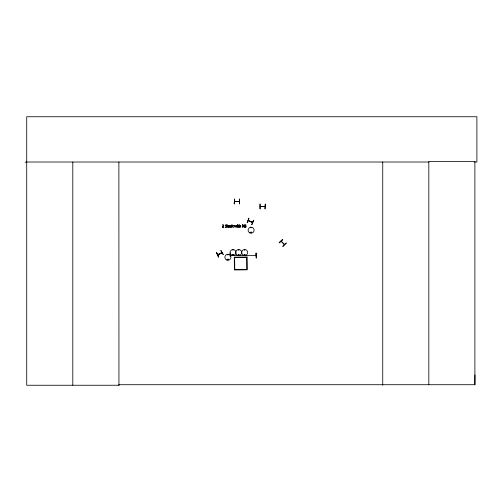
<?xml version="1.0" encoding="UTF-8"?>
<svg xmlns="http://www.w3.org/2000/svg" width="502" height="502" viewBox="0 0 502 502"><rect width="100%" height="100%" fill="white"/><g stroke="black" fill="none" stroke-linecap="round" stroke-linejoin="round"><path stroke-width="0.75" d="M474.553 162.014L476.9 162.014L476.9 116.753L26.719 116.753L26.719 385.247L118.949 385.247L118.886 384.72L474.898 384.72L474.967 375.013M221.482 252.782L221.991 252.713L221.438 252.801M281.139 241.136L281.34 241.606M227.67 254.759C228.485 253.949 227.751 255.731 227.739 254.589M227.444 259.49C228.648 257.94 228.159 261.172 227.488 259.377M232.552 254.746C233.756 253.341 233.267 256.127 232.595 254.859M232.69 254.746C233.549 253.667 233.16 255.913 232.733 254.671M238.908 250.071L238.425 249.946L238.939 250.009M238.35 254.746C239.322 253.868 238.663 255.6 238.431 254.89M244.223 254.627C244.989 256.434 245.352 253.19 244.242 254.746M250.843 227.701L251.358 227.638L250.874 227.764M251.552 232.558C250.749 230.889 250.498 233.706 251.477 232.652M217.699 254.865L221.846 252.575M217.812 254.865L221.909 252.782M284.508 244.537L284.132 244.16M227.626 259.327C227.845 260.62 228.567 258.712 227.701 259.289M232.784 249.883L233.141 250.241L232.897 249.808M253.554 220.183L251.722 224.614M251.885 224.683L253.78 220.278M230.412 255.436L230.895 255.43M260.212 206.385L260.695 206.385L260.212 206.554M265.012 206.554L264.479 206.385L265.012 206.385M221.959 252.776L217.686 254.897L222.016 252.757M238.35 254.414C238.212 256.265 239.837 253.943 238.463 254.37M244.487 249.827L244.807 250.241L244.556 249.808M256.095 255.6L255.612 255.65L256.095 255.436M234.936 201.609L234.516 201.584M238.82 201.39L239.303 201.39M239.272 201.597L234.49 201.559L239.316 201.609M279.187 242.73L282.751 239.51M279.313 242.855L282.701 239.46L279.168 242.711M281.202 241.198L284.283 244.618M282.795 246.344L286.19 242.949M282.921 246.469L286.335 243.087M252.148 222.097L252.638 222.311M250.944 232.156C250.661 233.43 251.835 231.999 251.1 232.15M244.838 255.029C245.34 253.742 243.589 255.198 244.876 254.947M255.662 255.411L256.045 255.6L230.424 255.625L230.895 255.6M248.678 220.604L248.17 220.591L252.575 222.461M220.874 250.498L223.264 254.665L220.93 250.467M260.312 206.36L264.962 206.554L260.13 206.554M234.603 201.34L239.241 201.377M248.333 220.428L252.556 222.248M230.136 253.121L230.173 256.547M255.612 255.436L256.033 255.418M256.378 257.915L256.083 253.121L256.359 257.915M25.1 162.202L26.719 162.196M26.719 162.014L428.821 162.014M239.567 199.074L239.548 203.875M259.948 204.069L259.967 208.87M248.113 220.654L252.537 222.581M281.151 241.18L284.452 244.449M216.525 252.675L218.709 256.949M256.152 253.121L256.145 257.915M230.38 253.121L230.418 256.547M230.33 253.121L230.38 256.547M474.898 384.72L474.898 161.493L428.821 161.493L428.821 384.72M382.737 162.014L382.737 385.247M260.143 204.069L260.143 208.87M239.366 199.074L239.366 203.875M118.88 162.014L118.949 385.247M72.803 162.014L72.803 385.247M230.525 226.214C230.374 227.469 232.771 226.967 230.707 227.306A0.734 0.734 0 0 1 230.324 226.986L230.431 225.636L231.629 225.523L230.525 226.214M225.31 225.316C226.195 226.835 227.588 226.747 225.272 227.174C226.904 228.209 227.701 225.687 225.731 225.687C225.8 224.739 228.033 225.153 225.806 224.796A0.809 0.809 0 0 0 225.429 225.059L225.31 225.316M244.587 225.316C245.472 226.835 246.871 226.747 244.556 227.174C246.187 228.209 246.984 225.687 245.007 225.687C245.083 224.739 247.317 225.153 245.089 224.796A0.809 0.809 0 0 0 244.706 225.059L244.587 225.316M228.372 226.59L228.354 226.772A0.653 0.653 0 0 0 228.448 227.117L229.866 227.324L229.747 225.605L228.504 225.461L229.546 226.069L228.372 226.59M223.798 225.436L222.656 227.029L223.898 227.324L222.336 227.324L223.446 225.448L222.392 224.89L223.359 224.783L223.798 225.436M228.699 226.622L229.188 227.067L229.546 226.327L228.699 226.622M236.731 225.423L236.411 226.891L235.953 225.423L235.237 226.891L234.566 225.423L235.055 227.324L235.808 225.856L236.567 227.324L237.051 225.423L236.731 225.423M248.904 218.182L247.254 222.693L248.904 218.182M232.991 225.423L232.244 226.226L231.924 224.676L231.924 227.324L232.37 226.408L233.499 227.324L232.608 226.214L233.392 225.423L232.991 225.423M239.761 225.517L239.297 224.676L239.297 227.324L239.617 225.9L240.113 225.674L240.791 227.324L240.703 225.655L239.761 225.517M216.588 252.65L218.502 257.055L216.588 252.65M228.228 227.017L227.739 227.011L227.657 225.687L228.247 225.423L227.337 224.877C226.973 225.335 227.211 228.178 228.247 227.017M239.04 227.017L238.55 227.011L238.469 225.687L239.059 225.423L238.149 224.877C237.785 225.335 238.023 228.178 239.059 227.017M247.066 257.018L234.271 257.156L234.409 269.95L247.204 269.812L247.066 257.018M246.714 257.375L234.629 257.507L234.76 269.593L246.846 269.461L246.714 257.375M234.503 199.074L234.239 203.875L234.503 199.074M265.276 204.069L265.018 208.87L265.276 204.069M237.684 224.77L237.32 225.103L237.684 224.77M242.836 224.789L242.353 224.789L242.353 227.324L242.667 225.134L244.167 227.324L244.167 224.789L243.853 226.797L242.836 224.789M237.659 225.423L237.339 225.423L237.339 227.324L237.659 227.324L237.659 225.423M249.607 232.79A2.999 2.999 0 0 0 254.1 230.192A2.999 2.999 0 0 0 249.607 227.594A2.999 2.999 0 0 0 249.607 232.79M243.175 255.098A2.999 2.999 0 0 0 247.674 252.5A2.999 2.999 0 0 0 243.175 249.908A2.999 2.999 0 0 0 243.175 255.098M237.176 255.098A2.999 2.999 0 0 0 241.675 252.5A2.999 2.999 0 0 0 237.176 249.902A2.999 2.999 0 0 0 237.176 255.098M226.389 259.873A3.037 3.037 0 0 0 230.939 257.25A3.037 3.037 0 0 0 226.389 254.621A3.037 3.037 0 0 0 226.389 259.873M231.529 255.079A2.974 2.974 0 0 0 235.984 252.5A2.974 2.974 0 0 0 231.529 249.927A2.974 2.974 0 0 0 231.529 255.079"/></g></svg>
